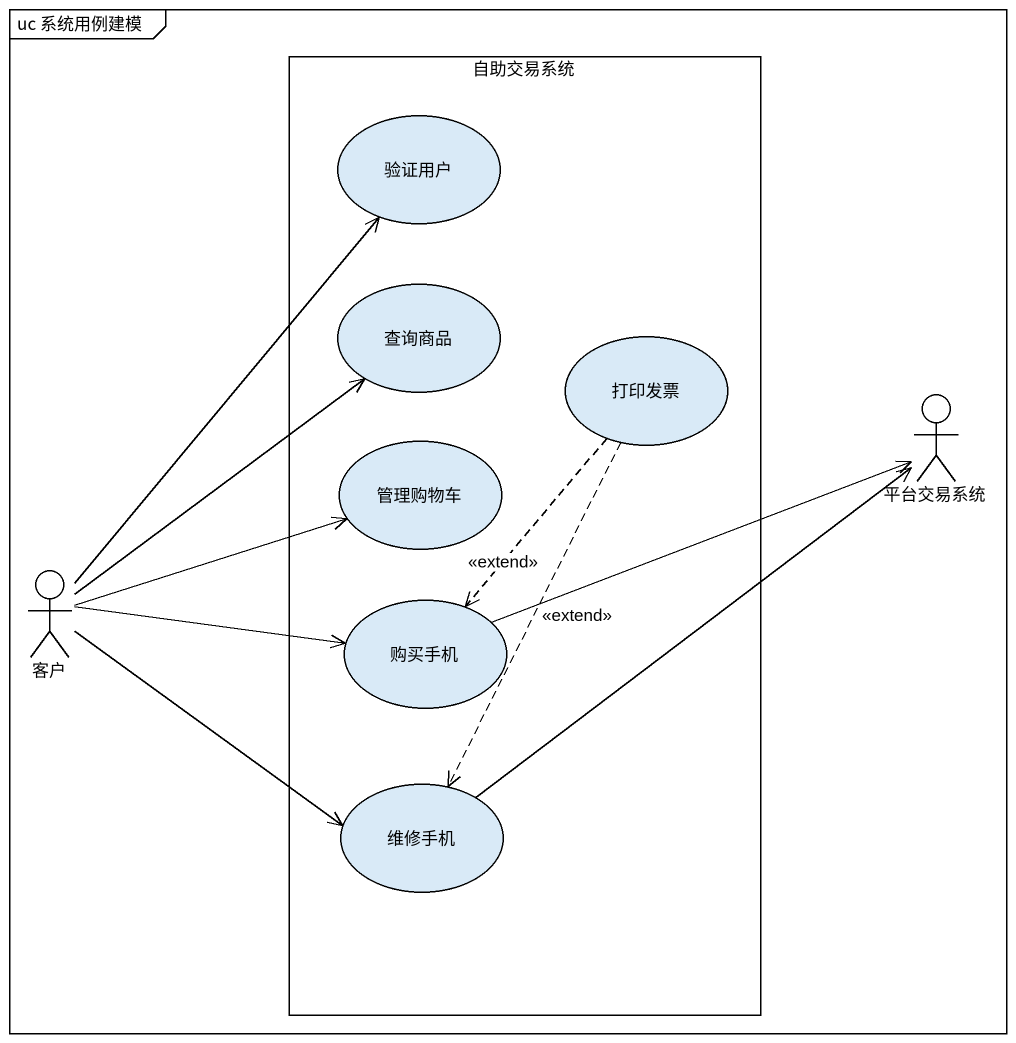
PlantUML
@startuml
mainframe uc 系统用例建模
rectangle 自助交易系统 {
  usecase 验证用户
  usecase 查询商品
  usecase 打印发票
  usecase 管理购物车
  usecase 购买手机
  usecase 维修手机
}
actor 平台交易系统
actor 客户
打印发票 ..> 购买手机 : <<extend>>
打印发票 ..> 维修手机 : <<extend>>
客户 -up-> 验证用户
客户 -up-> 查询商品
客户 -right-> 管理购物车
客户 -right-> 购买手机
客户 -right-> 维修手机
购买手机 -right-> 平台交易系统
维修手机 -up-> 平台交易系统
@enduml
